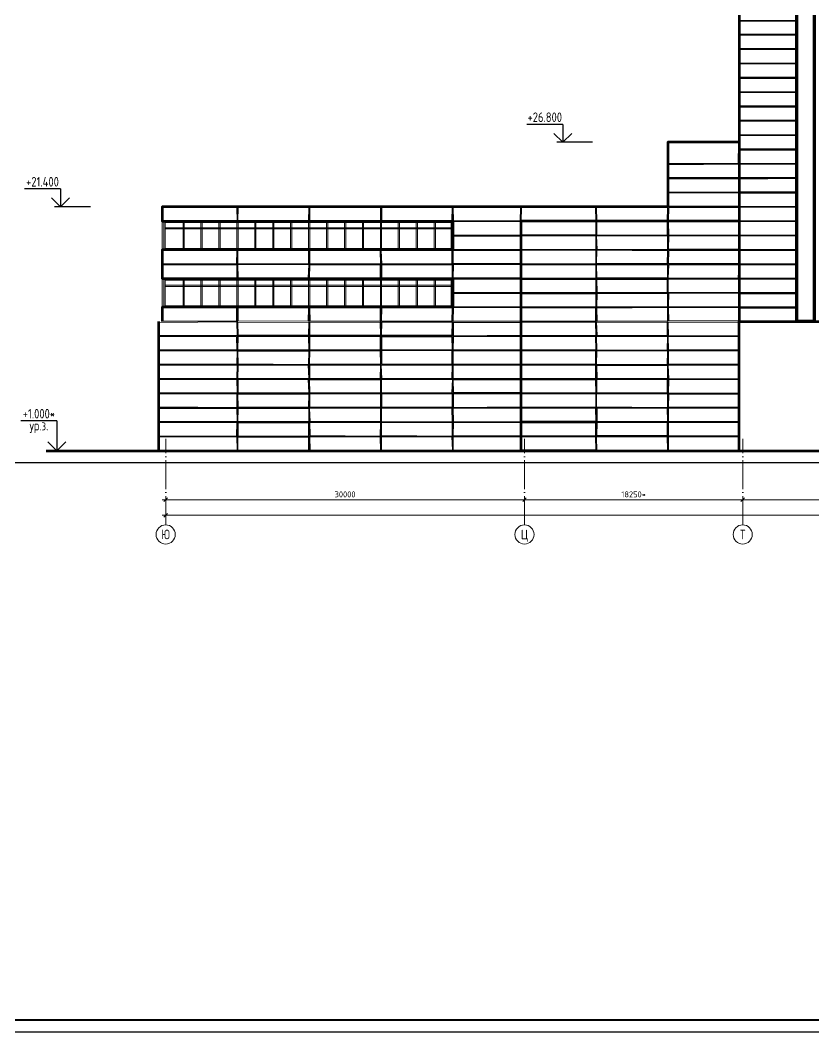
# Model space of a CAD drawing. Extents: x -50000 to 1632000, y -47600 to 308800.
# Drawn here: x 1367388 to 1433740, y -47600 to 37013 of the extents above; entities that cross this region are included whole.
import ezdxf
from ezdxf.enums import TextEntityAlignment as Align

# ---------------------------------------------------------------- set-up
doc = ezdxf.new("R2010")
doc.units = 0
doc.header["$MEASUREMENT"] = 0
doc.linetypes.add('ACAD_ISO04W100', pattern=[30, 24, -3, 0, -3])
doc.layers.get('Defpoints').update_dxf_attribs({"color": 6})
doc.layers.add('2', color=7, linetype='Continuous')
doc.styles.get("Standard").update_dxf_attribs({"font": 'isocpeur.ttf'})
doc.dimstyles.get("Standard").update_dxf_attribs({"dimscale": 200, "dimtxt": 2.5, "dimasz": 1.5, "dimexe": 1.5, "dimexo": 5, "dimgap": 1, "dimtad": 1, "dimtoh": 1, "dimdec": 0, "dimrnd": 10, "dimzin": 0, "dimtxsty": 'Standard', "dimblk": 'OBLIQUE', "dimcen": 1, "dimdle": 1.5, "dimclrd": 256, "dimclre": 256, "dimclrt": 256, "dimadec": 0, "dimazin": 0, "dimtfac": 1, "dimtdec": 0, "dimtix": 1, "dimtmove": 0, "dimatfit": 3, "dimldrblk": 'NONE', "dimfxl": 1, "dimtolj": 1, "dimtzin": 0, "dimlwd": 18, "dimlwe": 18, "dimarcsym": 1})

# ---------------------------------------------------------------- blocks, each defined once
blk = doc.blocks.new('_Oblique')
at = {"color": 0, "linetype": 'ByBlock', "lineweight": -2}
blk.add_line((-0.5, -0.5), (0.5, 0.5), dxfattribs=at)
blk = doc.blocks.new('*D50')
at = {"layer": '2', "linetype": 'Continuous', "lineweight": 18, "transparency": 16777216}
blk.add_line((1570150, -4400), (1379250, -4400), dxfattribs=at)
at = {"layer": 'Defpoints', "color": 0, "linetype": 'Continuous', "transparency": 16777216}
for p in [(1379550, 0), (1569850, 0), (1379550, -4400)]:
    blk.add_point(p, dxfattribs=at)
at = {"layer": '2', "linetype": 'Continuous', "lineweight": 18, "transparency": 16777216, "xscale": 300, "yscale": 300, "zscale": 300, "rotation": 180}
blk.add_blockref('_Oblique', (1379550, -4400), dxfattribs=at)
at = {"layer": '2', "linetype": 'Continuous', "lineweight": 18, "transparency": 16777216, "xscale": 300, "yscale": 300, "zscale": 300}
blk.add_blockref('_Oblique', (1569850, -4400), dxfattribs=at)
at = {"layer": '2', "linetype": 'Continuous', "lineweight": 18, "transparency": 16777216, "insert": (1474700, -3950), "char_height": 500, "attachment_point": 5}
blk.add_mtext('\\A1;190300*', dxfattribs=at)
blk = doc.blocks.new('_None')
blk = doc.blocks.new('*D51')
at = {"layer": '2', "linetype": 'Continuous', "lineweight": 18, "transparency": 16777216}
blk.add_line((1494100, -3100), (1427500, -3100), dxfattribs=at)
at = {"layer": 'Defpoints', "color": 0, "linetype": 'Continuous', "transparency": 16777216}
for p in [(1427800, 0), (1493800, 0), (1427800, -3100)]:
    blk.add_point(p, dxfattribs=at)
at = {"layer": '2', "linetype": 'Continuous', "lineweight": 18, "transparency": 16777216, "xscale": 300, "yscale": 300, "zscale": 300, "rotation": 180}
blk.add_blockref('_Oblique', (1427800, -3100), dxfattribs=at)
at = {"layer": '2', "linetype": 'Continuous', "lineweight": 18, "transparency": 16777216, "xscale": 300, "yscale": 300, "zscale": 300}
blk.add_blockref('_Oblique', (1493800, -3100), dxfattribs=at)
at = {"layer": '2', "linetype": 'Continuous', "lineweight": 18, "transparency": 16777216, "insert": (1460800, -2650), "char_height": 500, "attachment_point": 5}
blk.add_mtext('\\A1;66000*', dxfattribs=at)
blk = doc.blocks.new('*D52')
at = {"layer": '2', "linetype": 'Continuous', "lineweight": 18, "transparency": 16777216}
blk.add_line((1428100, -3100), (1409250, -3100), dxfattribs=at)
at = {"layer": 'Defpoints', "color": 0, "linetype": 'Continuous', "transparency": 16777216}
for p in [(1409550, 0), (1427800, 0), (1409550, -3100)]:
    blk.add_point(p, dxfattribs=at)
at = {"layer": '2', "linetype": 'Continuous', "lineweight": 18, "transparency": 16777216, "xscale": 300, "yscale": 300, "zscale": 300, "rotation": 180}
blk.add_blockref('_Oblique', (1409550, -3100), dxfattribs=at)
at = {"layer": '2', "linetype": 'Continuous', "lineweight": 18, "transparency": 16777216, "xscale": 300, "yscale": 300, "zscale": 300}
blk.add_blockref('_Oblique', (1427800, -3100), dxfattribs=at)
at = {"layer": '2', "linetype": 'Continuous', "lineweight": 18, "transparency": 16777216, "insert": (1418675, -2650), "char_height": 500, "attachment_point": 5}
blk.add_mtext('\\A1;18250*', dxfattribs=at)
blk = doc.blocks.new('*D53')
at = {"layer": '2', "linetype": 'Continuous', "lineweight": 18, "transparency": 16777216}
blk.add_line((1409850, -3100), (1379250, -3100), dxfattribs=at)
at = {"layer": 'Defpoints', "color": 0, "linetype": 'Continuous', "transparency": 16777216}
for p in [(1379550, 0), (1409550, 0), (1379550, -3100)]:
    blk.add_point(p, dxfattribs=at)
at = {"layer": '2', "linetype": 'Continuous', "lineweight": 18, "transparency": 16777216, "xscale": 300, "yscale": 300, "zscale": 300, "rotation": 180}
blk.add_blockref('_Oblique', (1379550, -3100), dxfattribs=at)
at = {"layer": '2', "linetype": 'Continuous', "lineweight": 18, "transparency": 16777216, "xscale": 300, "yscale": 300, "zscale": 300}
blk.add_blockref('_Oblique', (1409550, -3100), dxfattribs=at)
at = {"layer": '2', "linetype": 'Continuous', "lineweight": 18, "transparency": 16777216, "insert": (1394550, -2650), "char_height": 500, "attachment_point": 5}
blk.add_mtext('\\A1;30000', dxfattribs=at)

msp = doc.modelspace()

# ---------------------------------------------------------------- linework, layer by layer
at = {"layer": '2', "color": 8, "linetype": 'Continuous', "lineweight": 13}
for p, q in [((1427500, 50200), (1427500, 11800)), ((1432300, 11800), (1432300, 50200)), ((1432300, 37000), (1427500, 37000)), ((1432300, 35800), (1427500, 35800)), ((1432300, 34600), (1427500, 34600)), ((1432300, 33400), (1427500, 33400)), ((1432300, 32200), (1427500, 32200)), ((1432300, 31000), (1427500, 31000)), ((1432300, 29800), (1427500, 29800)), ((1432300, 28600), (1427500, 28600)), ((1432300, 27400), (1427500, 27400)), ((1432300, 26200), (1427500, 26200)), ((1432300, 25000), (1421550, 25000)), ((1432300, 23800), (1421550, 23800)), ((1432300, 22600), (1421550, 22600)), ((1379250, 21400), (1379250, 20200)), ((1385550, 20200), (1385550, 21400)), ((1391550, 20200), (1391550, 21400)), ((1397550, 20200), (1397550, 21400)), ((1403550, 1000), (1403550, 21400)), ((1409250, 20200), (1409250, 21400)), ((1415550, 20200), (1415550, 21400)), ((1432300, 21400), (1421550, 21400)), ((1421550, 21400), (1421550, 20200)), ((1379250, 20200), (1432300, 20200)), ((1409250, 20200), (1409250, 1000)), ((1415550, 1000), (1415550, 20200)), ((1421550, 1000), (1421550, 20200)), ((1432300, 19000), (1403550, 19000)), ((1432300, 17800), (1379250, 17800)), ((1385550, 15400), (1385550, 17800)), ((1391550, 15400), (1391550, 17800)), ((1397550, 15400), (1397550, 17800)), ((1432300, 16600), (1379250, 16600)), ((1379250, 15400), (1432300, 15400)), ((1432300, 14200), (1403550, 14200)), ((1432300, 13000), (1379250, 13000)), ((1379250, 13000), (1379250, 11800)), ((1385550, 1000), (1385550, 13000)), ((1391550, 1000), (1391550, 13000)), ((1397550, 1000), (1397550, 13000)), ((1427500, 10600), (1378950, 10600)), ((1427500, 9400), (1378950, 9400)), ((1427500, 8200), (1378950, 8200)), ((1427500, 7000), (1378950, 7000)), ((1427500, 5800), (1378950, 5800)), ((1427500, 4600), (1378950, 4600)), ((1427500, 3400), (1378950, 3400)), ((1427500, 2200), (1378950, 2200)), ((1378950, 1000), (1427500, 1000))]:
    msp.add_line(p, q, dxfattribs=at)
at = {"layer": '2', "linetype": 'Continuous', "lineweight": 20}
for p, q in [((1432420, 11920), (1432420, 48880)), ((1433680, 48880), (1433680, 11920)), ((1379250, 20200), (1379250, 17800)), ((1379400, 17800), (1379400, 20200)), ((1379520, 17920), (1379520, 20080)), ((1379520, 20080), (1403430, 20080)), ((1379520, 19650), (1403430, 19650)), ((1379520, 19550), (1403430, 19550)), ((1381000, 20080), (1381000, 17920)), ((1381100, 17920), (1381100, 20080)), ((1382500, 20080), (1382500, 17920)), ((1382600, 17920), (1382600, 20080)), ((1384000, 20080), (1384000, 17920)), ((1384100, 17920), (1384100, 20080)), ((1385500, 20080), (1385500, 17920)), ((1385600, 17920), (1385600, 20080)), ((1387000, 20080), (1387000, 17920)), ((1387100, 17920), (1387100, 20080)), ((1388500, 20080), (1388500, 17920)), ((1388600, 17920), (1388600, 20080)), ((1390000, 20080), (1390000, 17920)), ((1390100, 17920), (1390100, 20080)), ((1391500, 20080), (1391500, 17920)), ((1391600, 17920), (1391600, 20080)), ((1393000, 20080), (1393000, 17920)), ((1393100, 17920), (1393100, 20080)), ((1394500, 20080), (1394500, 17920)), ((1394600, 17920), (1394600, 20080)), ((1396000, 20080), (1396000, 17920)), ((1396100, 17920), (1396100, 20080)), ((1397500, 20080), (1397500, 17920)), ((1397600, 17920), (1397600, 20080)), ((1399000, 20080), (1399000, 17920)), ((1399100, 17920), (1399100, 20080)), ((1400500, 20080), (1400500, 17920)), ((1400600, 17920), (1400600, 20080)), ((1402000, 20080), (1402000, 17920)), ((1402100, 17920), (1402100, 20080)), ((1403430, 20080), (1403430, 17920)), ((1403430, 17920), (1379520, 17920)), ((1379250, 15400), (1379250, 13000)), ((1379400, 15400), (1379400, 13000)), ((1379520, 13120), (1379520, 15280)), ((1379520, 15280), (1403430, 15280)), ((1381000, 15280), (1381000, 13120)), ((1381100, 13120), (1381100, 15280)), ((1382500, 15280), (1382500, 13120)), ((1382600, 13120), (1382600, 15280)), ((1384000, 15280), (1384000, 13120)), ((1384100, 13120), (1384100, 15280)), ((1385500, 15280), (1385500, 13120)), ((1385600, 13120), (1385600, 15280)), ((1387000, 15280), (1387000, 13120)), ((1387100, 13120), (1387100, 15280)), ((1388500, 15280), (1388500, 13120)), ((1388600, 13120), (1388600, 15280)), ((1390000, 15280), (1390000, 13120)), ((1390100, 13120), (1390100, 15280)), ((1391500, 15280), (1391500, 13120)), ((1391600, 13120), (1391600, 15280)), ((1393000, 15280), (1393000, 13120)), ((1393100, 13120), (1393100, 15280)), ((1394500, 15280), (1394500, 13120)), ((1394600, 13120), (1394600, 15280)), ((1396000, 15280), (1396000, 13120)), ((1396100, 13120), (1396100, 15280)), ((1397500, 15280), (1397500, 13120)), ((1397600, 13120), (1397600, 15280)), ((1399000, 15280), (1399000, 13120)), ((1399100, 13120), (1399100, 15280)), ((1400500, 15280), (1400500, 13120)), ((1400600, 13120), (1400600, 15280)), ((1402000, 15280), (1402000, 13120)), ((1402100, 13120), (1402100, 15280)), ((1403430, 15280), (1403430, 13120)), ((1379520, 14850), (1403430, 14850)), ((1379520, 14750), (1403430, 14750)), ((1403430, 13120), (1379520, 13120)), ((1433680, 11920), (1432420, 11920))]:
    msp.add_line(p, q, dxfattribs=at)
at = {"layer": '2', "color": 8, "linetype": 'Continuous', "lineweight": 9}
for p, q in [((1427534.2, 36942.6), (1432252.6, 36945.7)), ((1427548.7, 35841), (1427534.2, 36942.6)), ((1432264.5, 35840.4), (1432252.6, 36945.7)), ((1427543.8, 35765.6), (1432256.4, 35772.4)), ((1427566, 34648.5), (1427543.8, 35765.6)), ((1427548.7, 35841), (1432264.5, 35840.4)), ((1432250.3, 34643.2), (1432256.4, 35772.4)), ((1427550.4, 34535), (1432266.7, 34562.1)), ((1427553.3, 33427.2), (1427550.4, 34535)), ((1427566, 34648.5), (1432250.3, 34643.2)), ((1432265.7, 33461.8), (1432266.7, 34562.1)), ((1427531.3, 32245), (1427554.2, 33343.7)), ((1427553.3, 33427.2), (1432265.7, 33461.8)), ((1427554.2, 33343.7), (1432262.3, 33374.4)), ((1432268.7, 32260.3), (1432262.3, 33374.4)), ((1427531.3, 32245), (1432268.7, 32260.3)), ((1427543.9, 31038.5), (1427556.8, 32147.8)), ((1427556.8, 32147.8), (1432264.6, 32140.8)), ((1432261.6, 31027.5), (1432264.6, 32140.8)), ((1427543.9, 31038.5), (1432261.6, 31027.5)), ((1427553.7, 30967.7), (1432271.5, 30933.4)), ((1427563.4, 29861.7), (1427553.7, 30967.7)), ((1432267.7, 29874.6), (1432271.5, 30933.4)), ((1427527.7, 28640.4), (1427554.8, 29732)), ((1427554.8, 29732), (1432248.2, 29727.4)), ((1427563.4, 29861.7), (1432267.7, 29874.6)), ((1432266.3, 28656.5), (1432248.2, 29727.4)), ((1427527.7, 28640.4), (1432266.3, 28656.5)), ((1427534.9, 28564.6), (1432246.7, 28573.4)), ((1427559.3, 27444), (1427534.9, 28564.6)), ((1432245.2, 27432.9), (1432246.7, 28573.4)), ((1427542.7, 26262.6), (1427546.7, 27358.7)), ((1427546.7, 27358.7), (1432249.7, 27349.8)), ((1427559.3, 27444), (1432245.2, 27432.9)), ((1432249.9, 26270.7), (1432249.7, 27349.8)), ((1421592.4, 26744.8), (1427441.3, 26748.3)), ((1421613.4, 25037.6), (1421592.4, 26744.8)), ((1427432, 25034.7), (1427441.3, 26748.3)), ((1427542.7, 26262.6), (1432249.9, 26270.7)), ((1427525.8, 25049.6), (1427559.7, 26142.7)), ((1427559.7, 26142.7), (1432263.8, 26144.7)), ((1432241.2, 25033.2), (1432263.8, 26144.7)), ((1421613.4, 25037.6), (1427432, 25034.7)), ((1421616.4, 24930), (1427453.4, 24971.4)), ((1421618, 23845.3), (1421616.4, 24930)), ((1427459.4, 23867.6), (1427453.4, 24971.4)), ((1427525.8, 25049.6), (1432241.2, 25033.2)), ((1427552.1, 23853), (1427557.8, 24963)), ((1427557.8, 24963), (1432261.7, 24967.8)), ((1432262.9, 23847), (1432261.7, 24967.8)), ((1421593.8, 23732.3), (1427444.7, 23752.1)), ((1421597.2, 22653.9), (1421593.8, 23732.3)), ((1421618, 23845.3), (1427459.4, 23867.6)), ((1427463.9, 22629.3), (1427444.7, 23752.1)), ((1427475, 23646), (1427474.5, 23748.1)), ((1427528.4, 23725.2), (1432269.5, 23770.8)), ((1427569.3, 22670.1), (1427528.4, 23725.2)), ((1427552.1, 23853), (1432262.9, 23847)), ((1432259.6, 22656.4), (1432269.5, 23770.8)), ((1421596.2, 22533.5), (1427462.7, 22565.5)), ((1421599.7, 21465.5), (1421596.2, 22533.5)), ((1421597.2, 22653.9), (1427463.9, 22629.3)), ((1427442.2, 21462.2), (1427462.7, 22565.5)), ((1427530.5, 22525.8), (1432254.9, 22557)), ((1427562.1, 21444.4), (1427530.5, 22525.8)), ((1427569.3, 22670.1), (1432259.6, 22656.4)), ((1432240, 21426.2), (1432254.9, 22557)), ((1379277, 20250.6), (1379306.6, 21349.3)), ((1379306.6, 21349.3), (1385492.7, 21332.2)), ((1385520.2, 20240.9), (1385492.7, 21332.2)), ((1385581.8, 20238.6), (1385620.8, 21365.9)), ((1385620.8, 21365.9), (1391508.5, 21334.8)), ((1391480.9, 20242.2), (1391508.5, 21334.8)), ((1391596.8, 20253.8), (1391611.8, 21330.3)), ((1391611.8, 21330.3), (1397510.3, 21339.7)), ((1397508.4, 20259.9), (1397510.3, 21339.7)), ((1397618.6, 20229.8), (1397621.4, 21353.4)), ((1397621.4, 21353.4), (1403509.2, 21358.3)), ((1403487, 20270.1), (1403509.2, 21358.3)), ((1403592.7, 21330.4), (1409224.8, 21348.9)), ((1403613.2, 20256.2), (1403592.7, 21330.4)), ((1409181.5, 20226.4), (1409224.8, 21348.9)), ((1409277.5, 20233.2), (1409298.9, 21331.8)), ((1409298.9, 21331.8), (1415500.3, 21371.2)), ((1415275.7, 21361.6), (1421512.4, 21357.7)), ((1415512.7, 20242), (1415500.3, 21371.2)), ((1415607.5, 20234.3), (1415575.7, 21361.6)), ((1421484.8, 20240.3), (1421512.4, 21357.7)), ((1421599.7, 21465.5), (1427442.2, 21462.2)), ((1421600, 20266.3), (1421617, 21327.9)), ((1421617, 21327.9), (1427459.1, 21352.5)), ((1427463.5, 20260.2), (1427459.1, 21352.5)), ((1427546.3, 21338), (1432252.7, 21369.7)), ((1427571.7, 20247.4), (1427546.3, 21338)), ((1427562.1, 21444.4), (1432240, 21426.2)), ((1432263.4, 20243.3), (1432252.7, 21369.7)), ((1379277, 20250.6), (1385520.2, 20240.9)), ((1385581.8, 20238.6), (1391480.9, 20242.2)), ((1391596.8, 20253.8), (1397508.4, 20259.9)), ((1397618.6, 20229.8), (1403487, 20270.1)), ((1403590.5, 20157.1), (1409218.5, 20173.6)), ((1403595.3, 19032.6), (1403590.5, 20157.1)), ((1403613.2, 20256.2), (1409181.5, 20226.4)), ((1409212.9, 19059.9), (1409218.5, 20173.6)), ((1409277.5, 20233.2), (1415512.7, 20242)), ((1409293.9, 19056.2), (1409319.1, 20171.3)), ((1409319.1, 20171.3), (1415508.4, 20170)), ((1415307.5, 20234.3), (1421484.8, 20240.3)), ((1415517.9, 19062.6), (1415508.4, 20170)), ((1415589.2, 19057.7), (1415591.1, 20149.2)), ((1415591.1, 20149.2), (1421479.7, 20160.9)), ((1421477.8, 19038.6), (1421479.7, 20160.9)), ((1421596.6, 20150.6), (1427440, 20132)), ((1421621.9, 19046.3), (1421596.6, 20150.6)), ((1421600, 20266.3), (1427463.5, 20260.2)), ((1427437.3, 19052.1), (1427440, 20132)), ((1427535.9, 19025.3), (1427559.6, 20174.5)), ((1427559.6, 20174.5), (1432244.6, 20168)), ((1427571.7, 20247.4), (1432263.4, 20243.3)), ((1432260.8, 19051.8), (1432244.6, 20168)), ((1403578.2, 17843.1), (1403588.4, 18933.3)), ((1403588.4, 18933.3), (1409214.2, 18940.1)), ((1403595.3, 19032.6), (1409212.9, 19059.9)), ((1409218.5, 17850.5), (1409214.2, 18940.1)), ((1409285.1, 17826.7), (1409299.3, 18974.1)), ((1409293.9, 19056.2), (1415517.9, 19062.6)), ((1409299.3, 18974.1), (1415516.7, 18951.3)), ((1415507.7, 17826), (1415516.7, 18951.3)), ((1415575.3, 18971.7), (1421503.5, 18954.3)), ((1415617.8, 17842.1), (1415575.3, 18971.7)), ((1415589.2, 19057.7), (1421477.8, 19038.6)), ((1421509.8, 17825.7), (1421503.5, 18954.3)), ((1421599.2, 17855), (1421612.8, 18965.8)), ((1421612.8, 18965.8), (1427470, 18972.7)), ((1421621.9, 19046.3), (1427437.3, 19052.1)), ((1427463.2, 17855.1), (1427470, 18972.7)), ((1427527.2, 17869.5), (1427573.9, 18965.8)), ((1427535.9, 19025.3), (1432260.8, 19051.8)), ((1427573.9, 18965.8), (1432266.1, 18963.1)), ((1432228, 17848.4), (1432266.1, 18963.1)), ((1397550, 17800), (1397475.1, 17733.2)), ((1403578.2, 17843.1), (1409218.5, 17850.5)), ((1409284.9, 17755.9), (1415519.4, 17769.6)), ((1409285.1, 17826.7), (1415507.7, 17826)), ((1415515, 16662.9), (1415519.4, 17769.6)), ((1415581.3, 16671.7), (1415596.4, 17774.5)), ((1415596.4, 17774.5), (1421520.4, 17730.7)), ((1415617.8, 17842.1), (1421509.8, 17825.7)), ((1421599.2, 17855), (1427463.2, 17855.1)), ((1427527.2, 17869.5), (1432228, 17848.4)), ((1379306.5, 17733.7), (1385495.7, 17758)), ((1379323.3, 16644.1), (1379306.5, 17733.7)), ((1385479, 16628.4), (1385495.7, 17758)), ((1385575.1, 16652.9), (1385587.3, 17752.6)), ((1385587.3, 17752.6), (1391493.9, 17727.7)), ((1391495.4, 16640.3), (1391493.9, 17727.7)), ((1391600.6, 16649.6), (1391614.1, 17767.7)), ((1391614.1, 17767.7), (1397475.1, 17733.2)), ((1397501.3, 16640.6), (1397475.1, 17733.2)), ((1397579, 17764.8), (1403475.1, 17738.3)), ((1397617.8, 16637.8), (1397579, 17764.8)), ((1403479.4, 16665.8), (1403475.1, 17738.3)), ((1403583.2, 16657), (1403588.3, 17763.5)), ((1403588.3, 17763.5), (1409212.9, 17754.7)), ((1409214.1, 16659.8), (1409212.9, 17754.7)), ((1409290.4, 16642.5), (1409284.9, 17755.9)), ((1421486.6, 16665.2), (1421520.4, 17730.7)), ((1421600.4, 16664.7), (1421608.3, 17736.8)), ((1421608.3, 17736.8), (1427467.9, 17761.1)), ((1427463.2, 16668.3), (1427465.4, 17181.4)), ((1427548.5, 17763.7), (1432255.8, 17727.8)), ((1427568.7, 16635.9), (1427548.5, 17763.7)), ((1432270.1, 16637.3), (1432255.8, 17727.8)), ((1379281.2, 15440.6), (1379322.2, 16563.3)), ((1379322.2, 16563.3), (1385491.6, 16542.1)), ((1379323.3, 16644.1), (1385479, 16628.4)), ((1385500, 15446.6), (1385491.6, 16542.1)), ((1385575.1, 16652.9), (1391495.4, 16640.3)), ((1385575.2, 16545.4), (1391516.9, 16569)), ((1385616.2, 15452.8), (1385575.2, 16545.4)), ((1391477.3, 15467.8), (1391516.9, 16569)), ((1391576, 15467.8), (1391591.8, 16557.2)), ((1391591.8, 16557.2), (1397491.3, 16533.9)), ((1391600.6, 16649.6), (1397501.3, 16640.6)), ((1397480.9, 15426.5), (1397491.3, 16533.9)), ((1397616.8, 15436.4), (1397622.9, 16557.9)), ((1397617.8, 16637.8), (1403479.4, 16665.8)), ((1397622.9, 16557.9), (1403508.5, 16548.4)), ((1403492.5, 15471.1), (1403508.5, 16548.4)), ((1403583.2, 16657), (1409214.1, 16659.8)), ((1403589.6, 15455.9), (1403619.1, 16540.8)), ((1403619.1, 16540.8), (1409221.5, 16573.3)), ((1409215, 15469.2), (1409221.5, 16573.3)), ((1409275.9, 16545.4), (1415524.5, 16545.8)), ((1409287.8, 15433.6), (1409275.9, 16545.4)), ((1409290.4, 16642.5), (1415515, 16662.9)), ((1415508.6, 15430.8), (1415524.5, 16545.8)), ((1415578.7, 16552.9), (1421505.2, 16565.4)), ((1415613.9, 15473.6), (1415578.7, 16552.9)), ((1415581.3, 16671.7), (1421486.6, 16665.2)), ((1421518.4, 15463.8), (1421505.2, 16565.4)), ((1421577.4, 15465.3), (1421616.9, 16530.2)), ((1421600.4, 16664.7), (1427463.2, 16668.3)), ((1421616.9, 16530.2), (1427461.1, 16539.1)), ((1427425.3, 15445.8), (1427461.1, 16539.1)), ((1427549.7, 15446), (1427551.5, 16563)), ((1427551.5, 16563), (1432254.2, 16552)), ((1427568.7, 16635.9), (1432270.1, 16637.3)), ((1432234.9, 15457.7), (1432254.2, 16552)), ((1379281.2, 15440.6), (1385500, 15446.6)), ((1385616.2, 15452.8), (1391477.3, 15467.8)), ((1391576, 15467.8), (1397480.9, 15426.5)), ((1397616.8, 15436.4), (1403492.5, 15471.1)), ((1403589.6, 15455.9), (1409215, 15469.2)), ((1403593.8, 14241.2), (1403622.3, 15337.4)), ((1403622.3, 15337.4), (1409224.2, 15349.9)), ((1409234, 14234.5), (1409224.2, 15349.9)), ((1409287.8, 15433.6), (1415508.6, 15430.8)), ((1409290.8, 14236.1), (1409302.5, 15336.9)), ((1409302.5, 15336.9), (1415524.6, 15327.5)), ((1415513.2, 14242.3), (1415524.6, 15327.5)), ((1415602.6, 15332.5), (1421488.5, 15335.4)), ((1415617.1, 14228.7), (1415602.6, 15332.5)), ((1415613.9, 15473.6), (1421518.4, 15463.8)), ((1421484.6, 14263.9), (1421488.5, 15335.4)), ((1421575.8, 15334.5), (1427464.2, 15365.3)), ((1421577.5, 14259.4), (1421575.8, 15334.5)), ((1421577.4, 15465.3), (1427425.3, 15445.8)), ((1427469.9, 15040), (1427464.1, 15368.8)), ((1427547.7, 14274.6), (1427558.8, 15358.2)), ((1427549.7, 15446), (1432234.9, 15457.7)), ((1427558.8, 15358.2), (1432266.5, 15354.3)), ((1432261, 14245.3), (1432266.5, 15354.3)), ((1427462.1, 14232.3), (1427467.9, 15150.4)), ((1403583, 14134.5), (1409236.7, 14166.9)), ((1403616, 13042), (1403583, 14134.5)), ((1403593.8, 14241.2), (1409234, 14234.5)), ((1409212.7, 13037.2), (1409236.7, 14166.9)), ((1409275.8, 13038.3), (1409276.3, 14139.4)), ((1409276.3, 14139.4), (1415507.5, 14129.7)), ((1409290.8, 14236.1), (1415513.2, 14242.3)), ((1415517.2, 13074.2), (1415507.5, 14129.7)), ((1415593.3, 13065.3), (1415615.4, 14165.4)), ((1415615.4, 14165.4), (1421519.6, 14134)), ((1415617.1, 14228.7), (1421484.6, 14263.9)), ((1421498.7, 13025.5), (1421519.6, 14134)), ((1421577.5, 14259.4), (1427462.1, 14232.3)), ((1421580.5, 13064.2), (1421621.4, 14170.3)), ((1421621.4, 14170.3), (1427443.3, 14145.7)), ((1427454.1, 13048), (1427443.3, 14145.7)), ((1427533.2, 13043), (1427536.4, 14130.4)), ((1427536.4, 14130.4), (1432259.6, 14128.9)), ((1427547.7, 14274.6), (1432261, 14245.3)), ((1432245, 13065.3), (1432259.6, 14128.9)), ((1379280.3, 12949.7), (1385478.1, 12947.9)), ((1379307.9, 11845.4), (1379280.3, 12949.7)), ((1385480.4, 11841.1), (1385478.1, 12947.9)), ((1385616, 12941.3), (1391494.7, 12947.6)), ((1385616, 11865.7), (1385616, 12941.3)), ((1391475.4, 11843.7), (1391494.7, 12947.6)), ((1391615.7, 12934.1), (1397495.3, 12972)), ((1391621.1, 11850.6), (1391615.7, 12934.1)), ((1397476.6, 11840.5), (1397495.3, 12972)), ((1397601.6, 11836.1), (1397611.5, 12963.3)), ((1397611.5, 12963.3), (1403514.5, 12941.7)), ((1403483.6, 11848.9), (1403514.5, 12941.7)), ((1403596.3, 11834.6), (1403611.1, 12974.7)), ((1403611.1, 12974.7), (1409220.7, 12973.3)), ((1403616, 13042), (1409212.7, 13037.2)), ((1409218.6, 11831), (1409220.7, 12973.3)), ((1409275.8, 13038.3), (1415517.2, 13074.2)), ((1409299, 11843.1), (1409322.2, 12951.1)), ((1409322.2, 12951.1), (1415488.4, 12965.2)), ((1415480.1, 11841.6), (1415488.4, 12965.2)), ((1415593.3, 13065.3), (1421498.7, 13025.5)), ((1415601.1, 12928.5), (1421502.2, 12972.9)), ((1415615.2, 11848.5), (1415601.1, 12928.5)), ((1421499.2, 11868.4), (1421502.2, 12972.9)), ((1421580.5, 13064.2), (1427454.1, 13048)), ((1421584.5, 12974.6), (1427464.5, 12963.5)), ((1421613.1, 11856.3), (1421584.5, 12974.6)), ((1427469.1, 12328), (1427464.5, 12963.5)), ((1427500, 13000), (1427571.4, 12929)), ((1427533.2, 13043), (1432245, 13065.3)), ((1427566.8, 11861.1), (1427571.4, 12929)), ((1427571.4, 12929), (1432258, 12939)), ((1432235.2, 11859.8), (1432258, 12939)), ((1385616, 11865.7), (1391475.4, 11843.7)), ((1391621.1, 11850.6), (1397476.6, 11840.5)), ((1397601.6, 11836.1), (1403483.6, 11848.9)), ((1415615.2, 11848.5), (1421499.2, 11868.4)), ((1421613.1, 11856.3), (1427466.4, 11860.7)), ((1427566.8, 11861.1), (1432235.2, 11859.8)), ((1378984.5, 11737.3), (1385492.8, 11772.6)), ((1379018.4, 10666.9), (1378984.5, 11737.3)), ((1379307.9, 11845.4), (1385480.4, 11841.1)), ((1385524.9, 10628.5), (1385492.8, 11772.6)), ((1385592.7, 11728.4), (1391518, 11750.2)), ((1385611.9, 10655.8), (1385592.7, 11728.4)), ((1391478.7, 10671.5), (1391518, 11750.2)), ((1391599.3, 10665), (1391609.9, 11733.8)), ((1391609.9, 11733.8), (1397490.1, 11753)), ((1397521.7, 10669.3), (1397490.1, 11753)), ((1397594.1, 10659.7), (1397619.2, 11767.7)), ((1397619.2, 11767.7), (1403493.4, 11756.6)), ((1403483.5, 10668.3), (1403493.4, 11756.6)), ((1403596.3, 11834.6), (1409218.6, 11831)), ((1403604.9, 11732.1), (1409214.3, 11737.3)), ((1403608.4, 10627.2), (1403604.9, 11732.1)), ((1409214.2, 10657.1), (1409214.3, 11737.3)), ((1409279.8, 10659.3), (1409322.4, 11748.4)), ((1409299, 11843.1), (1415480.1, 11841.6)), ((1409322.4, 11748.4), (1415476.5, 11764.2)), ((1415506.4, 10637.1), (1415476.5, 11764.2)), ((1415578.6, 11745.1), (1421480.2, 11753.4)), ((1415615.2, 10659), (1415578.6, 11745.1)), ((1421494.3, 10647), (1421480.2, 11753.4)), ((1421578.1, 11729), (1427434, 11767)), ((1421595, 10627.2), (1421578.1, 11729)), ((1427448.7, 10635.9), (1427434, 11767)), ((1378977, 10564.6), (1385483.4, 10542.9)), ((1379021.2, 9449.3), (1378977, 10564.6)), ((1379018.4, 10666.9), (1385524.9, 10628.5)), ((1385496.8, 9464.3), (1385483.4, 10542.9)), ((1385581.4, 9441.9), (1385606, 10544.3)), ((1385606, 10544.3), (1391505.3, 10534.3)), ((1385611.9, 10655.8), (1391478.7, 10671.5)), ((1391550, 10600), (1391478.7, 10671.5)), ((1391511.3, 9455.9), (1391505.3, 10534.3)), ((1391598.5, 10554.1), (1397480.2, 10555.9)), ((1391613, 9449.6), (1391598.5, 10554.1)), ((1391599.3, 10665), (1397521.7, 10669.3)), ((1397481.2, 9446.9), (1397480.2, 10555.9)), ((1397550, 10600), (1397624.3, 10528.4)), ((1397594.1, 10659.7), (1403483.5, 10668.3)), ((1397619.1, 9448), (1397624.3, 10528.4)), ((1397624.3, 10528.4), (1403483.6, 10536.3)), ((1403491.4, 9474.3), (1403483.6, 10536.3)), ((1403550, 10600), (1403617.3, 10525.6)), ((1403588.2, 9441.8), (1403617.3, 10525.6)), ((1403608.4, 10627.2), (1409214.2, 10657.1)), ((1403617.3, 10525.6), (1409216.8, 10544.6)), ((1409213.9, 9466.7), (1409216.8, 10544.6)), ((1409279.8, 10659.3), (1415506.4, 10637.1)), ((1409306.5, 10559.4), (1415486.3, 10548.2)), ((1409313.7, 9453.9), (1409306.5, 10559.4)), ((1415510.4, 9442.8), (1415486.3, 10548.2)), ((1415581.9, 10551.6), (1421505, 10525.2)), ((1415603.5, 9427.4), (1415581.9, 10551.6)), ((1415615.2, 10659), (1421494.3, 10647)), ((1421488.8, 9433.7), (1421505, 10525.2)), ((1421576.4, 10557.8), (1427469.8, 10533.2)), ((1421600.1, 9450), (1421576.4, 10557.8)), ((1421595, 10627.2), (1427448.7, 10635.9)), ((1427454.9, 9434.7), (1427469.8, 10533.2)), ((1378989.8, 9355.8), (1385524.9, 9330)), ((1379000.9, 8231.3), (1378989.8, 9355.8)), ((1379021.2, 9449.3), (1385496.8, 9464.3)), ((1385490.4, 8230.6), (1385524.9, 9330)), ((1385581.4, 9441.9), (1391511.3, 9455.9)), ((1385586.4, 9330.9), (1391513.7, 9336.5)), ((1385602.6, 8272.9), (1385586.4, 9330.9)), ((1391498.7, 8226.9), (1391513.7, 9336.5)), ((1391578.7, 8249.5), (1391596.3, 9353.2)), ((1391596.3, 9353.2), (1397492.8, 9332.4)), ((1391613, 9449.6), (1397481.2, 9446.9)), ((1397503.5, 8268.5), (1397492.8, 9332.4)), ((1397614.1, 9368.3), (1403479.1, 9372.8)), ((1397624.2, 8260.5), (1397614.1, 9368.3)), ((1397619.1, 9448), (1403491.4, 9474.3)), ((1403479.1, 8239.8), (1403479.1, 9372.8)), ((1403583, 9326.1), (1409213.2, 9357.9)), ((1403584, 8254.3), (1403583, 9326.1)), ((1403588.2, 9441.8), (1409213.9, 9466.7)), ((1409215, 8250.4), (1409213.2, 9357.9)), ((1409292.3, 9345.3), (1415495.7, 9331.9)), ((1409319.9, 8258.4), (1409292.3, 9345.3)), ((1409313.7, 9453.9), (1415510.4, 9442.8)), ((1415480.6, 8235.7), (1415495.7, 9331.9)), ((1415584.3, 8227.9), (1415604.8, 9354.7)), ((1415603.5, 9427.4), (1421488.8, 9433.7)), ((1415604.8, 9354.7), (1421512.3, 9329.1)), ((1421489.2, 8225.8), (1421512.3, 9329.1)), ((1421582.3, 9349.4), (1427429.5, 9360)), ((1421606.6, 8239.5), (1421582.3, 9349.4)), ((1421600.1, 9450), (1427454.9, 9434.7)), ((1427469, 8235.9), (1427429.5, 9360)), ((1378979.7, 7042.5), (1378985.7, 8145)), ((1378985.7, 8145), (1385524.7, 8165.4)), ((1379000.9, 8231.3), (1385490.4, 8230.6)), ((1385506.5, 7062.4), (1385524.7, 8165.4)), ((1385590.6, 7032), (1385623.2, 8142.6)), ((1385602.6, 8272.9), (1391498.7, 8226.9)), ((1385623.2, 8142.6), (1391475.4, 8170.5)), ((1391505.8, 7052.8), (1391475.4, 8170.5)), ((1391578.7, 8249.5), (1397503.5, 8268.5)), ((1391612.7, 7060.8), (1391616.4, 8141.1)), ((1391616.4, 8141.1), (1397510.9, 8159.1)), ((1397482.3, 7045.2), (1397510.9, 8159.1)), ((1397581.2, 8166.8), (1403513.3, 8142.2)), ((1397621.2, 7039.2), (1397581.2, 8166.8)), ((1397624.2, 8260.5), (1403479.1, 8239.8)), ((1403478.1, 7035.8), (1403513.3, 8142.2)), ((1403577.1, 7036.1), (1403584.1, 8162.9)), ((1403584, 8254.3), (1409215, 8250.4)), ((1403584.1, 8162.9), (1409212.7, 8131.2)), ((1409217.5, 7056.2), (1409212.7, 8131.2)), ((1409300.4, 8167), (1415479.1, 8129.3)), ((1409312.2, 7061.9), (1409300.4, 8167)), ((1409319.9, 8258.4), (1415480.6, 8235.7)), ((1415476.5, 7040.1), (1415479.1, 8129.3)), ((1415550, 8200), (1415479.1, 8129.3)), ((1415584.3, 8227.9), (1421489.2, 8225.8)), ((1415607.5, 8144.2), (1421516.9, 8134.8)), ((1415624.7, 7042.7), (1415607.5, 8144.2)), ((1421499.2, 7059.7), (1421516.9, 8134.8)), ((1421575.2, 8153), (1427440.5, 8156.2)), ((1421621, 7027.4), (1421575.2, 8153)), ((1421606.6, 8239.5), (1427469, 8235.9)), ((1427473, 7028.1), (1427440.5, 8156.2)), ((1378979.7, 7042.5), (1385506.5, 7062.4)), ((1378982.9, 5862.1), (1378993.8, 6959.5)), ((1378993.8, 6959.5), (1385513.1, 6968.9)), ((1385518.8, 5836.6), (1385513.1, 6968.9)), ((1385590.6, 7032), (1391505.8, 7052.8)), ((1385612.9, 5841.8), (1385616.1, 6970.2)), ((1385616.1, 6970.2), (1391477.8, 6950.9)), ((1391515.8, 5843.8), (1391477.8, 6950.9)), ((1391577.4, 6941.6), (1397515, 6929)), ((1391591.7, 5870.3), (1391577.4, 6941.6)), ((1391612.7, 7060.8), (1397482.3, 7045.2)), ((1397516.2, 5844), (1397515, 6929)), ((1397596.4, 5850.1), (1397602.7, 6941)), ((1397602.7, 6941), (1403523.9, 6971.1)), ((1397621.2, 7039.2), (1403478.1, 7035.8)), ((1403477.5, 5867.6), (1403523.9, 6971.1)), ((1403577.1, 7036.1), (1409217.5, 7056.2)), ((1403587.3, 6933.4), (1409215.6, 6931.8)), ((1403622.8, 5865.5), (1403587.3, 6933.4)), ((1409213.5, 5860.4), (1409215.6, 6931.8)), ((1409284.8, 5845.2), (1409314.1, 6931.2)), ((1409312.2, 7061.9), (1415476.5, 7040.1)), ((1409314.1, 6931.2), (1415481.1, 6939.9)), ((1415506, 5845.4), (1415481.1, 6939.9)), ((1415605.6, 6958.5), (1421494.1, 6942.8)), ((1415612.8, 5838.8), (1415605.6, 6958.5)), ((1415624.7, 7042.7), (1421499.2, 7059.7)), ((1421481.7, 5855.1), (1421494.1, 6942.8)), ((1421590.9, 5829.2), (1421616.6, 6963)), ((1421616.6, 6963), (1427448.1, 6973.2)), ((1421621, 7027.4), (1427473, 7028.1)), ((1427455.1, 5832.4), (1427448.1, 6973.2)), ((1378981.6, 4661.1), (1378993.1, 5752.6)), ((1378982.9, 5862.1), (1385518.8, 5836.6)), ((1378993.1, 5752.6), (1385500.1, 5768.8)), ((1385488.8, 4627.9), (1385500.1, 5768.8)), ((1385586.6, 5736.1), (1391508.3, 5740)), ((1385604, 4670.7), (1385586.6, 5736.1)), ((1385612.9, 5841.8), (1391515.8, 5843.8)), ((1391483.2, 4659.6), (1391508.3, 5740)), ((1391591.7, 5870.3), (1397516.2, 5844)), ((1391600.2, 5760.7), (1397500.4, 5765.7)), ((1391605.4, 4635.2), (1391600.2, 5760.7)), ((1397513.1, 4673.4), (1397500.4, 5765.7)), ((1397596.4, 5850.1), (1403477.5, 5867.6)), ((1397610.3, 5751.5), (1403508.1, 5757.8)), ((1397623.4, 4672.6), (1397610.3, 5751.5)), ((1403515.4, 4642.5), (1403508.1, 5757.8)), ((1403604.8, 4625.5), (1403616, 5758.3)), ((1403616, 5758.3), (1409212.9, 5752.4)), ((1403622.8, 5865.5), (1409213.5, 5860.4)), ((1409216.3, 4670.8), (1409212.9, 5752.4)), ((1409275.3, 5755.1), (1415513.1, 5727.7)), ((1409306.4, 4642.9), (1409275.3, 5755.1)), ((1409284.8, 5845.2), (1415506, 5845.4)), ((1415523.7, 4647), (1415513.1, 5727.7)), ((1415577.2, 5725.6), (1421513.6, 5772.6)), ((1415582.8, 4666.8), (1415577.2, 5725.6)), ((1415612.8, 5838.8), (1421481.7, 5855.1)), ((1421516.6, 4631.3), (1421513.6, 5772.6)), ((1421590.9, 5829.2), (1427455.1, 5832.4)), ((1421595.8, 4648.5), (1421610.1, 5734)), ((1421610.1, 5734), (1427468.3, 5736.1)), ((1427450.6, 4654.1), (1427468.3, 5736.1)), ((1378977.1, 4527.6), (1385512.3, 4536.6)), ((1378994.6, 3437.7), (1378977.1, 4527.6)), ((1378981.6, 4661.1), (1385488.8, 4627.9)), ((1385517.7, 3466.3), (1385512.3, 4536.6)), ((1385577.4, 3457.4), (1385612.7, 4526.7)), ((1385604, 4670.7), (1391483.2, 4659.6)), ((1385612.7, 4526.7), (1391524.9, 4544.4)), ((1391516.7, 3451), (1391524.9, 4544.4)), ((1391581.1, 4553.8), (1397517.3, 4552.6)), ((1391624.8, 3446.6), (1391581.1, 4553.8)), ((1391605.4, 4635.2), (1397513.1, 4673.4)), ((1397510.7, 3444.4), (1397517.3, 4552.6)), ((1397550, 4600), (1397623.4, 4672.6)), ((1397586.2, 4537.7), (1403485.5, 4566.6)), ((1397606.1, 3461), (1397586.2, 4537.7)), ((1397623.4, 4672.6), (1403515.4, 4642.5)), ((1403497.6, 3431.2), (1403485.5, 4566.6)), ((1403585.9, 4561.7), (1409212.9, 4539)), ((1403608.2, 3429.1), (1403585.9, 4561.7)), ((1403604.8, 4625.5), (1409216.3, 4670.8)), ((1409217.2, 3438), (1409212.9, 4539)), ((1409283.5, 3463.7), (1409320.1, 4555.4)), ((1409306.4, 4642.9), (1415523.7, 4647)), ((1409320.1, 4555.4), (1415494.7, 4567.9)), ((1415512.3, 3469.2), (1415494.7, 4567.9)), ((1415582.8, 4666.8), (1421516.6, 4631.3)), ((1415619.3, 3440), (1415623, 4539.4)), ((1415623, 4539.4), (1421482.9, 4554.9)), ((1421497.8, 3466.5), (1421482.9, 4554.9)), ((1421586.2, 3461.3), (1421599, 4570.5)), ((1421595.8, 4648.5), (1427450.6, 4654.1)), ((1421599, 4570.5), (1427426, 4566.7)), ((1427457.1, 3469.9), (1427426, 4566.7)), ((1378994.6, 3437.7), (1385517.7, 3466.3)), ((1385577.4, 3457.4), (1391516.7, 3451)), ((1391624.8, 3446.6), (1397510.7, 3444.4)), ((1397606.1, 3461), (1403497.6, 3431.2)), ((1403608.2, 3429.1), (1409217.2, 3438)), ((1409283.5, 3463.7), (1415512.3, 3469.2)), ((1415619.3, 3440), (1421497.8, 3466.5)), ((1421586.2, 3461.3), (1427457.1, 3469.9)), ((1378980.9, 3365.3), (1385498.2, 3353.6)), ((1379007.8, 2251.5), (1378980.9, 3365.3)), ((1385483, 2230.1), (1385498.2, 3353.6)), ((1385610.3, 3340.8), (1391480, 3343.2)), ((1385610.8, 2233.2), (1385610.3, 3340.8)), ((1391492.5, 2255), (1391480, 3343.2)), ((1391589.7, 3371.4), (1397524.1, 3370.3)), ((1391618.2, 2265.9), (1391589.7, 3371.4)), ((1397479.3, 2232.8), (1397524.1, 3370.3)), ((1397596.4, 3338.3), (1403502.7, 3360.2)), ((1397606.9, 2262.9), (1397596.4, 3338.3)), ((1403499.5, 2230), (1403502.7, 3360.2)), ((1403598.8, 2265.4), (1403609.6, 3354.7)), ((1403609.6, 3354.7), (1409214.5, 3336.7)), ((1409213.2, 2237.3), (1409214.5, 3336.7)), ((1409309.8, 2258.7), (1409321.4, 3333.4)), ((1409321.4, 3333.4), (1415492, 3331.4)), ((1415499.6, 2243.7), (1415492, 3331.4)), ((1415608.4, 2268.5), (1415623.9, 3350.9)), ((1415623.9, 3350.9), (1421475, 3337)), ((1421495.6, 2273.7), (1421475, 3337)), ((1421580.5, 2251.2), (1421599.4, 3367.9)), ((1421599.4, 3367.9), (1427454.6, 3353.5)), ((1427469.3, 2246.5), (1427454.6, 3353.5)), ((1378985.6, 1040.7), (1379018.7, 2139)), ((1379007.8, 2251.5), (1385483, 2230.1)), ((1379018.7, 2139), (1385501.3, 2168.3)), ((1385515, 1055.4), (1385501.3, 2168.3)), ((1385590.9, 2141.6), (1391487.5, 2141.8)), ((1385592.5, 1053.4), (1385590.9, 2141.6)), ((1385610.8, 2233.2), (1391492.5, 2255)), ((1391479.3, 1072.6), (1391487.5, 2141.8)), ((1391608.6, 2157.7), (1397491.4, 2128.8)), ((1391619.3, 1050.6), (1391608.6, 2157.7)), ((1391618.2, 2265.9), (1397479.3, 2232.8)), ((1397498.4, 1034.8), (1397491.4, 2128.8)), ((1397586.8, 2147.5), (1403481.2, 2152.8)), ((1397607.3, 1041), (1397586.8, 2147.5)), ((1397606.9, 2262.9), (1403499.5, 2230)), ((1403520.5, 1058.2), (1403481.2, 2152.8)), ((1403593.1, 1043.7), (1403599.3, 2162.8)), ((1403598.8, 2265.4), (1409213.2, 2237.3)), ((1403599.3, 2162.8), (1409214.6, 2159.8)), ((1409212.8, 1052.1), (1409214.6, 2159.8)), ((1409276.1, 2159.3), (1415496.8, 2167.3)), ((1409279.2, 1070.7), (1409276.1, 2159.3)), ((1409309.8, 2258.7), (1415499.6, 2243.7)), ((1415509.9, 1066.3), (1415496.8, 2167.3)), ((1415587.2, 2131.9), (1421485.2, 2154.1)), ((1415604.1, 1033.4), (1415587.2, 2131.9)), ((1415608.4, 2268.5), (1421495.6, 2273.7)), ((1421498.9, 1058.2), (1421485.2, 2154.1)), ((1421580.5, 2251.2), (1427469.3, 2246.5)), ((1421596.1, 2167.6), (1427458.3, 2145.7)), ((1421597.2, 1071.5), (1421596.1, 2167.6)), ((1427471.8, 1044), (1427458.3, 2145.7)), ((1378985.6, 1040.7), (1385515, 1055.4)), ((1385592.5, 1053.4), (1391479.3, 1072.6)), ((1391550, 1000), (1391479.3, 1072.6)), ((1391619.3, 1050.6), (1397498.4, 1034.8)), ((1397607.3, 1041), (1403520.5, 1058.2)), ((1403593.1, 1043.7), (1409212.8, 1052.1)), ((1409279.2, 1070.7), (1415509.9, 1066.3)), ((1415604.1, 1033.4), (1421498.9, 1058.2)), ((1421597.2, 1071.5), (1427471.8, 1044))]:
    msp.add_line(p, q, dxfattribs=at)
at = {"layer": '2', "linetype": 'Continuous'}
for p, q in [((1412750, 28300), (1409750, 28300)), ((1412750, 28300), (1412750, 26800)), ((1412750, 26800), (1412000, 27550)), ((1413500, 27550), (1412750, 26800)), ((1415250, 26800), (1412250, 26800)), ((1370750, 22900), (1367750, 22900)), ((1370750, 22900), (1370750, 21400)), ((1370750, 21400), (1370000, 22150)), ((1371500, 22150), (1370750, 21400)), ((1373250, 21400), (1370250, 21400)), ((1370450, 3500), (1367450, 3500)), ((1370450, 3500), (1370450, 1000)), ((1370450, 1000), (1369700, 1750)), ((1371200, 1750), (1370450, 1000))]:
    msp.add_line(p, q, dxfattribs=at)
at = {"layer": '2', "linetype": 'Continuous', "lineweight": 70}
for p, q in [((1378950, 11800), (1378950, 1000)), ((1427500, 1000), (1427500, 11800)), ((1427500, 11800), (1493500, 11800))]:
    msp.add_line(p, q, dxfattribs=at)
at = {"layer": '2', "color": 78, "linetype": 'ACAD_ISO04W100', "lineweight": 18, "ltscale": 100}
for p, q in [((1379550, -5200), (1379550, 2000)), ((1409550, -5200), (1409550, 2000)), ((1427800, -5200), (1427800, 2000))]:
    msp.add_line(p, q, dxfattribs=at)
at = {"layer": '2', "linetype": 'Continuous', "lineweight": 100}
msp.add_line((1369552.2, 1000), (1502500, 1000), dxfattribs=at)
at = {"layer": '2', "linetype": 'Continuous', "lineweight": 40, "flags": 128}
msp.add_lwpolyline([(1299600, -46600), (1631000, -46600), (1631000, 189000), (1299600, 189000)], close=True, dxfattribs=at)
at = {"layer": '2', "linetype": 'Continuous', "lineweight": 70}
for points in [[(1493500, 1000), (1493500, 50200), (1427500, 50200), (1427500, 11800)], [(1427466.6, 26800), (1421550, 26800), (1421550, 21400)], [(1421550, 21400), (1379250, 21400), (1379250, 20200), (1403550, 20200), (1403550, 17800), (1379250, 17800), (1379250, 15400), (1403550, 15400), (1403550, 13000), (1379250, 13000), (1379250, 11800)], [(1427500, 20200), (1409250, 20200), (1409250, 1000)]]:
    msp.add_lwpolyline(points, dxfattribs=at)
msp.add_lwpolyline([(1432300, 49000), (1433800, 49000), (1433800, 11800), (1432300, 11800)], close=True, dxfattribs=at)
at = {"layer": '2', "linetype": 'Continuous', "lineweight": 18}
for centre in [(1379550, -6000), (1409550, -6000), (1427800, -6000)]:
    msp.add_circle(centre, 800, dxfattribs=at)
at = {"layer": 'Defpoints'}
msp.add_line((1632000, 0), (-50000, 0), dxfattribs=at)
msp.add_lwpolyline([(1295600, -47600), (1463800, -47600), (1463800, 71200), (1295600, 71200)], close=True, dxfattribs=at)

# ---------------------------------------------------------------- texts
at = {"layer": '2', "width": 0.8}
for s, p in [('+26.800', (1411250, 28900)), ('+21.400', (1369250, 23500)), ('+1.000*', (1368950, 4100)), ('ур.з.', (1368950, 3100)), ('Ю', (1379550, -6000)), ('Ц', (1409550, -6000)), ('Т', (1427800, -6000))]:
    msp.add_text(s, height=800, dxfattribs=at).set_placement(p, align=Align.MIDDLE_CENTER)

# ---------------------------------------------------------------- dimensions: what is measured, and where the dimension line sits
at = {"layer": '2', "linetype": 'Continuous', "lineweight": 18}
for base, p1, p2, override, picture, middle in [((1379550, -4400), (1569850, 0), (1379550, 0), {"dimse1": 1, "dimse2": 1, "dimsd1": 0, "dimsd2": 0}, '*D50', (1474700, -3950)), ((1409550, -3100), (1427800, 0), (1409550, 0), {"dimse1": 1, "dimse2": 1}, '*D52', (1418675, -2650)), ((1427800, -3100), (1493800, 0), (1427800, 0), {"dimse1": 1, "dimse2": 1}, '*D51', (1460800, -2650))]:
    dim = msp.add_linear_dim(base=base, p1=p1, p2=p2, angle=180, text='<>*', dimstyle='Standard', override=override, dxfattribs=at)
    dim.commit()
    dim.dimension.update_dxf_attribs({"geometry": picture, "text_midpoint": middle})
dim = msp.add_linear_dim(base=(1379550, -3100), p1=(1409550, 0), p2=(1379550, 0), angle=180, dimstyle='Standard', override={"dimse1": 1, "dimse2": 1}, dxfattribs=at)
dim.commit()
dim.dimension.update_dxf_attribs({"geometry": '*D53', "text_midpoint": (1394550, -2650)})

doc.saveas('drawing.dxf')
